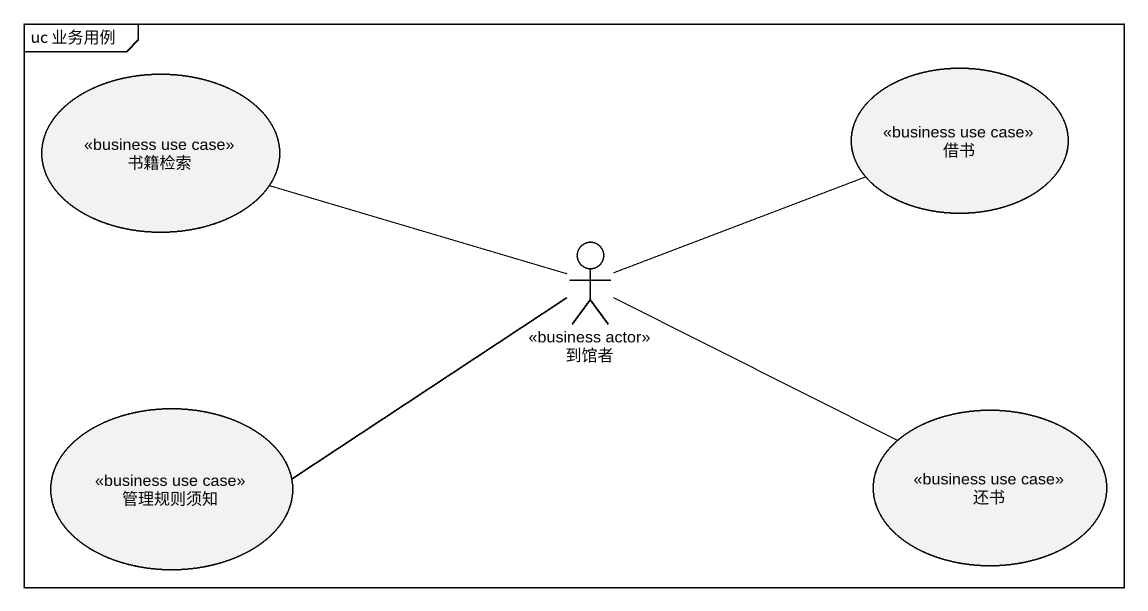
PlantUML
@startuml
mainframe uc 业务用例
usecase 借书 <<business use case>>
usecase 书籍检索 <<business use case>>
actor 到馆者 <<business actor>>
usecase 管理规则须知 <<business use case>>
usecase 还书 <<business use case>>
到馆者 -right- 借书
到馆者 -left- 书籍检索
到馆者 -left- 管理规则须知
到馆者 -right- 还书
@enduml
